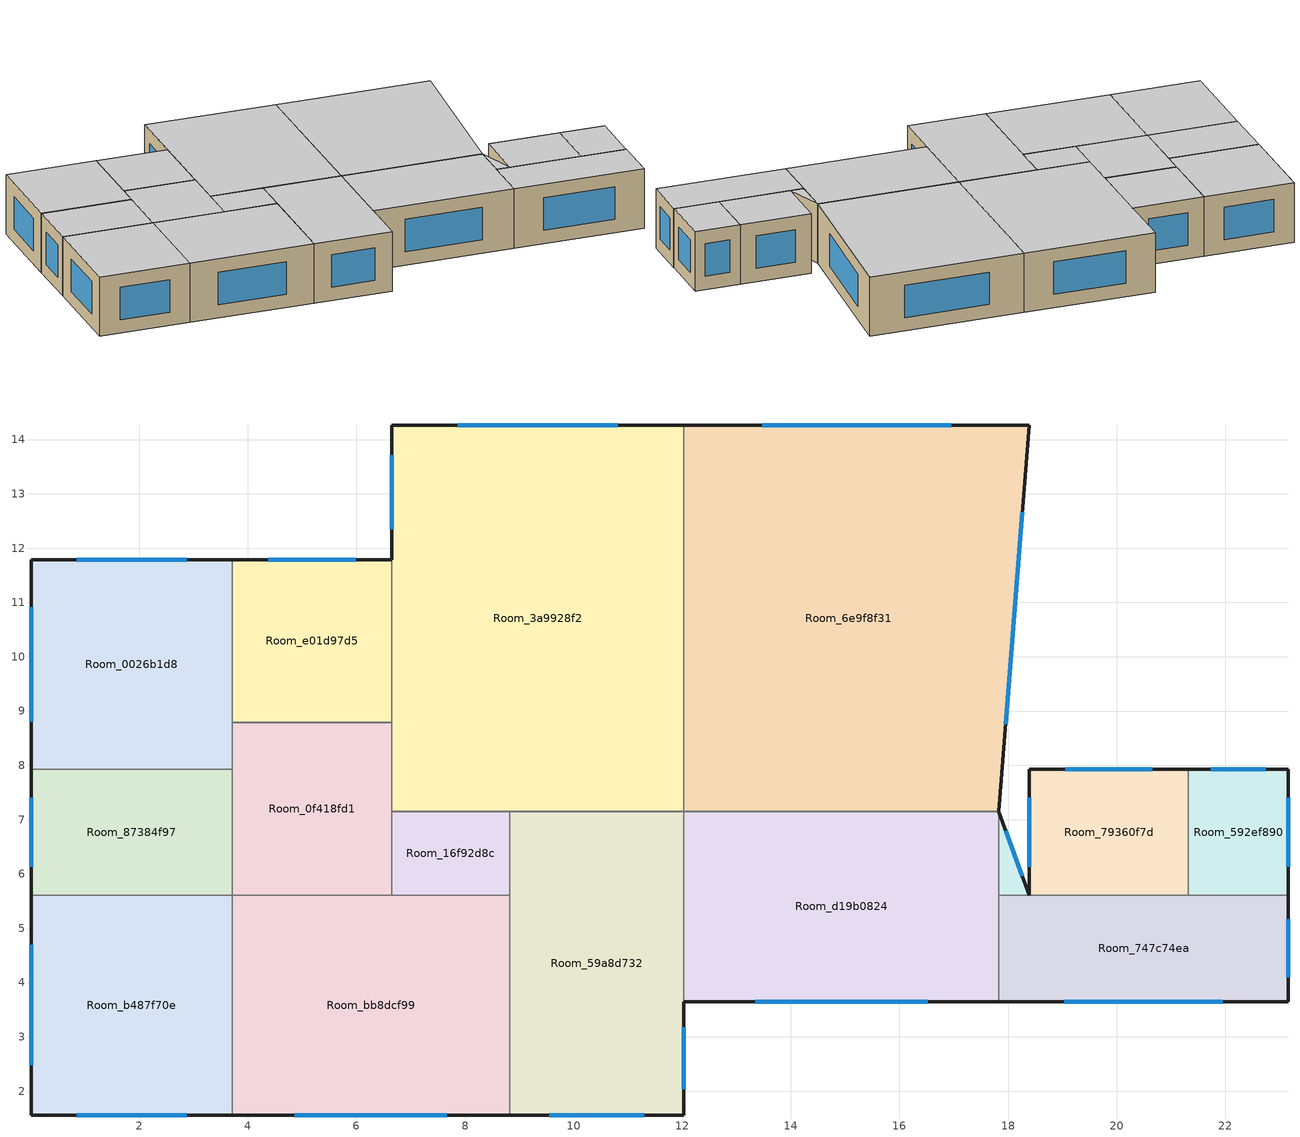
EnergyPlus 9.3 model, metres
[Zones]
Room_0026b1d8
 floor adiabatic (Generic Interior Floor): 3.71,11.79 3.71,7.93 0.01,7.93 0.01,11.79 z0
 wall outside (Generic Exterior Wall): 3.71,11.79 0.01,11.79 0.01,7.93 z0:2.5
 wall to Room_87384f97 (Generic Interior Wall): 0.01,7.93 3.71,7.93 z0:2.5
 wall to Room_0f418fd1 (Generic Interior Wall): 3.71,7.93 3.71,8.79 z0:2.5
 wall to Room_e01d97d5 (Generic Interior Wall): 3.71,8.79 3.71,11.79 z0:2.5
 window (Generic Double Pane): 2.87,11.79 0.85,11.79 / 0.01,10.92 0.01,8.8 z0.57:1.93
 ceiling adiabatic (Generic Interior Ceiling): 3.71,7.93 3.71,11.79 0.01,11.79 0.01,7.93 z2.5
Room_0f418fd1
 floor adiabatic (Generic Interior Floor): 6.65,8.79 6.65,5.61 3.71,5.61 3.71,8.79 z0
 wall to Room_bb8dcf99 (Generic Interior Wall): 3.71,5.61 6.65,5.61 z0:2.5
 wall to Room_16f92d8c (Generic Interior Wall): 6.65,5.61 6.65,7.15 z0:2.5
 wall to Room_3a9928f2 (Generic Interior Wall): 6.65,7.15 6.65,8.79 z0:2.5
 wall to Room_e01d97d5 (Generic Interior Wall): 6.65,8.79 3.71,8.79 z0:2.5
 wall to Room_87384f97 (Generic Interior Wall): 3.71,7.93 3.71,5.61 z0:2.5
 ceiling adiabatic (Generic Interior Ceiling): 6.65,5.61 6.65,8.79 3.71,8.79 3.71,5.61 z2.5
Room_16f92d8c
 floor adiabatic (Generic Interior Floor): 8.82,7.15 8.82,5.61 6.65,5.61 6.65,7.15 z0
 wall to Room_bb8dcf99 (Generic Interior Wall): 6.65,5.61 8.82,5.61 z0:2.5
 wall to Room_59a8d732 (Generic Interior Wall): 8.82,5.61 8.82,7.15 z0:2.5
 wall to Room_3a9928f2 (Generic Interior Wall): 8.82,7.15 6.65,7.15 z0:2.5
 ceiling adiabatic (Generic Interior Ceiling): 8.82,5.61 8.82,7.15 6.65,7.15 6.65,5.61 z2.5
Room_3a9928f2
 floor adiabatic (Generic Interior Floor): 12.03,14.27 12.03,7.15 6.65,7.15 6.65,14.27 z0
 wall outside (Generic Exterior Wall): 12.03,14.27 6.65,14.27 6.65,11.79 z0:2.5
 wall to Room_59a8d732 (Generic Interior Wall): 8.82,7.15 12.03,7.15 z0:2.5
 wall to Room_6e9f8f31 (Generic Interior Wall): 12.03,7.15 12.03,14.27 z0:2.5
 wall to Room_e01d97d5 (Generic Interior Wall): 6.65,11.79 6.65,8.79 z0:2.5
 window (Generic Double Pane): 10.81,14.27 7.87,14.27 / 6.65,13.71 6.65,12.35 z0.57:1.93
 ceiling adiabatic (Generic Interior Ceiling): 12.03,7.15 12.03,14.27 6.65,14.27 6.65,7.15 z2.5
Room_592ef890
 floor adiabatic (Generic Interior Floor): 23.16,7.93 23.16,5.61 21.32,5.61 21.32,7.93 z0
 wall outside (Generic Exterior Wall): 23.16,5.61 23.16,7.93 21.32,7.93 z0:2.5
 wall to Room_747c74ea (Generic Interior Wall): 21.32,5.61 23.16,5.61 z0:2.5
 wall to Room_79360f7d (Generic Interior Wall): 21.32,7.93 21.32,5.61 z0:2.5
 window (Generic Double Pane): 23.16,6.14 23.16,7.4 / 22.74,7.93 21.74,7.93 z0.57:1.93
 ceiling adiabatic (Generic Interior Ceiling): 23.16,5.61 23.16,7.93 21.32,7.93 21.32,5.61 z2.5
Room_59a8d732
 floor adiabatic (Generic Interior Floor): 12.03,7.15 12.03,1.56 8.82,1.56 8.82,7.15 z0
 wall outside (Generic Exterior Wall): 8.82,1.56 12.03,1.56 12.03,3.65 z0:2.5
 wall to Room_bb8dcf99 (Generic Interior Wall): 8.82,5.61 8.82,1.56 z0:2.5
 wall to Room_d19b0824 (Generic Interior Wall): 12.03,3.65 12.03,7.15 z0:2.5
 window (Generic Double Pane): 9.55,1.56 11.3,1.56 / 12.03,2.03 12.03,3.18 z0.57:1.93
 ceiling adiabatic (Generic Interior Ceiling): 12.03,1.56 12.03,7.15 8.82,7.15 8.82,1.56 z2.5
Room_6e9f8f31
 floor adiabatic (Generic Interior Floor): 18.39,14.27 17.83,7.15 12.03,7.15 12.03,14.27 z0
 wall outside (Generic Exterior Wall): 17.83,7.15 18.39,14.27 12.03,14.27 z0:2.5
 wall to Room_d19b0824 (Generic Interior Wall): 12.03,7.15 17.83,7.15 z0:2.5
 window (Generic Double Pane): 17.96,8.76 18.26,12.66 / 16.95,14.27 13.47,14.27 z0.57:1.93
 ceiling adiabatic (Generic Interior Ceiling): 17.83,7.15 18.39,14.27 12.03,14.27 12.03,7.15 z2.5
Room_747c74ea
 floor adiabatic (Generic Interior Floor): 23.16,5.61 23.16,3.65 17.83,3.65 17.83,5.61 z0
 wall outside (Generic Exterior Wall): 17.83,3.65 23.16,3.65 23.16,5.61 z0:2.5
 wall to Room_79360f7d (Generic Interior Wall): 21.32,5.61 18.39,5.61 z0:2.5
 wall to Room_e24ddc74 (Generic Interior Wall): 18.39,5.61 17.83,5.61 z0:2.5
 wall to Room_d19b0824 (Generic Interior Wall): 17.83,5.61 17.83,3.65 z0:2.5
 window (Generic Double Pane): 19.04,3.65 21.95,3.65 / 23.16,4.09 23.16,5.17 z0.57:1.93
 ceiling adiabatic (Generic Interior Ceiling): 23.16,3.65 23.16,5.61 17.83,5.61 17.83,3.65 z2.5
Room_79360f7d
 floor adiabatic (Generic Interior Floor): 21.32,7.93 21.32,5.61 18.39,5.61 18.39,7.93 z0
 wall outside (Generic Exterior Wall): 21.32,7.93 18.39,7.93 18.39,5.61 z0:2.5
 window (Generic Double Pane): 20.66,7.93 19.05,7.93 / 18.39,7.4 18.39,6.14 z0.57:1.93
 ceiling adiabatic (Generic Interior Ceiling): 21.32,5.61 21.32,7.93 18.39,7.93 18.39,5.61 z2.5
Room_87384f97
 floor adiabatic (Generic Interior Floor): 3.71,7.93 3.71,5.61 0.01,5.61 0.01,7.93 z0
 wall outside (Generic Exterior Wall): 0.01,7.93 0.01,5.61 z0:2.5
 wall to Room_b487f70e (Generic Interior Wall): 0.01,5.61 3.71,5.61 z0:2.5
 window (Generic Double Pane): 0.01,7.4 0.01,6.14 z0.57:1.93
 ceiling adiabatic (Generic Interior Ceiling): 3.71,5.61 3.71,7.93 0.01,7.93 0.01,5.61 z2.5
Room_b487f70e
 floor adiabatic (Generic Interior Floor): 3.71,5.61 3.71,1.56 0.01,1.56 0.01,5.61 z0
 wall outside (Generic Exterior Wall): 0.01,5.61 0.01,1.56 3.71,1.56 z0:2.5
 wall to Room_bb8dcf99 (Generic Interior Wall): 3.71,1.56 3.71,5.61 z0:2.5
 window (Generic Double Pane): 0.85,1.56 2.87,1.56 / 0.01,4.69 0.01,2.48 z0.57:1.93
 ceiling adiabatic (Generic Interior Ceiling): 3.71,1.56 3.71,5.61 0.01,5.61 0.01,1.56 z2.5
Room_bb8dcf99
 floor adiabatic (Generic Interior Floor): 8.82,5.61 8.82,1.56 3.71,1.56 3.71,5.61 z0
 wall outside (Generic Exterior Wall): 3.71,1.56 8.82,1.56 z0:2.5
 window (Generic Double Pane): 4.87,1.56 7.66,1.56 z0.57:1.93
 ceiling adiabatic (Generic Interior Ceiling): 8.82,1.56 8.82,5.61 3.71,5.61 3.71,1.56 z2.5
Room_d19b0824
 floor adiabatic (Generic Interior Floor): 17.83,7.15 17.83,3.65 12.03,3.65 12.03,7.15 z0
 wall outside (Generic Exterior Wall): 12.03,3.65 17.83,3.65 z0:2.5
 wall to Room_e24ddc74 (Generic Interior Wall): 17.83,5.61 17.83,7.15 z0:2.5
 window (Generic Double Pane): 13.34,3.65 16.52,3.65 z0.57:1.93
 ceiling adiabatic (Generic Interior Ceiling): 17.83,3.65 17.83,7.15 12.03,7.15 12.03,3.65 z2.5
Room_e01d97d5
 floor adiabatic (Generic Interior Floor): 6.65,11.79 6.65,8.79 3.71,8.79 3.71,11.79 z0
 wall outside (Generic Exterior Wall): 6.65,11.79 3.71,11.79 z0:2.5
 window (Generic Double Pane): 5.98,11.79 4.38,11.79 z0.57:1.93
 ceiling adiabatic (Generic Interior Ceiling): 6.65,8.79 6.65,11.79 3.71,11.79 3.71,8.79 z2.5
Room_e24ddc74
 floor adiabatic (Generic Interior Floor): 17.83,7.14 18.39,5.61 17.83,5.61 z0
 wall outside (Generic Exterior Wall): 18.39,5.61 17.83,7.14 z0:2.5
 window (Generic Double Pane): 18.26,5.96 17.96,6.8 z0.57:1.93
 ceiling adiabatic (Generic Interior Ceiling): 18.39,5.61 17.83,7.14 17.83,5.61 z2.5
[Building]
Building 1: North Axis {deg}=-0; Terrain=City; Solar Distribution=FullExteriorWithReflections
[Site:Location]
Site 1: Latitude {deg}=0; Longitude {deg}=0; Time Zone {hr}=0; Elevation {m}=0
[SizingPeriod:DesignDay] Day of Month=21; Dry-Bulb Temperature Range Modifier Type=DefaultMultipliers; Barometric Pressure {Pa}=101253; Rain Indicator=No; Snow Indicator=No; Daylight Saving Time Indicator=No
Name | Month | Day Type | Maximum Dry-Bulb Temperature {C} | Daily Dry-Bulb Temperature Range {deltaC} | Humidity Condition Type | Wetbulb or DewPoint at Maximum Dry-Bulb {C} | Wind Speed {m/s} | Wind Direction {deg} | Solar Model Indicator | ASHRAE Clear Sky Optical Depth for Beam Irradiance (taub) | ASHRAE Clear Sky Optical Depth for Diffuse Irradiance (taud) | Enthalpy at Maximum Dry-Bulb {J/kg} | Sky Clearness
Boston Logan IntL Arpt Ann Clg .4% Condns DB=>MWB | 7 | SummerDesignDay | 32.7 | 8.4 | Wetbulb | 22.9 | 6.3 | 270 | ASHRAETau | 0.488 | 1.95
Boston Logan IntL Arpt Ann Clg .4% Condns DP=>MDB | 7 | SummerDesignDay | 27.3 | 8.4 | Dewpoint | 22.8 | 6.3 | 270 | ASHRAETau | 0.488 | 1.95
Boston Logan IntL Arpt Ann Clg .4% Condns Enth=>MDB | 7 | SummerDesignDay | 30.6 | 8.4 | Enthalpy |  | 6.3 | 270 | ASHRAETau | 0.488 | 1.95 | 74100
Boston Logan IntL Arpt Ann Clg .4% Condns WB=>MDB | 7 | SummerDesignDay | 30.2 | 8.4 | Wetbulb | 24.6 | 6.3 | 270 | ASHRAETau | 0.488 | 1.95
Boston Logan IntL Arpt Ann Htg 99.6% Condns DB | 1 | WinterDesignDay | -13.6 | 0 | Wetbulb | -13.6 | 7.2 | 320 | ASHRAEClearSky |  |  |  | 0
Boston Logan IntL Arpt Ann Htg Wind 99.6% Condns WS=>MCDB | 1 | WinterDesignDay | 2.1 | 0 | Wetbulb | 2.1 | 14.1 | 320 | ASHRAEClearSky |  |  |  | 0
Boston Logan IntL Arpt Ann Hum_n 99.6% Condns DP=>MCDB | 1 | WinterDesignDay | -12 | 0 | Dewpoint | -24.4 | 7.2 | 320 | ASHRAEClearSky |  |  |  | 0
[Material] Thermal Absorptance=0.9
Name | Roughness | Thickness {m} | Conductivity {W/m-K} | Density {kg/m3} | Specific Heat {J/kg-K} | Solar Absorptance | Visible Absorptance
Generic 50mm Insulation | MediumRough | 0.05 | 0.03 | 43 | 1210 | 0.7 | 0.7
Generic Acoustic Tile | MediumSmooth | 0.02 | 0.06 | 368 | 590 | 0.2 | 0.2
Generic Brick | MediumRough | 0.1 | 0.9 | 1920 | 790 | 0.65 | 0.65
Generic Ceiling Air Gap | Smooth | 0.1 | 0.556 | 1.28 | 1000 | 0.7 | 0.7
Generic Gypsum Board | MediumSmooth | 0.0127 | 0.16 | 800 | 1090 | 0.5 | 0.5
Generic LW Concrete | MediumRough | 0.1 | 0.53 | 1280 | 840 | 0.8 | 0.8
Generic Wall Air Gap | Smooth | 0.1 | 0.667 | 1.28 | 1000 | 0.7 | 0.7
[WindowMaterial:Gas]
Generic Window Air Gap: Gas Type=Air; Thickness {m}=0.0127
[WindowMaterial:Glazing] Optical Data Type=SpectralAverage; Thickness {m}=0.006; Infrared Transmittance at Normal Incidence=0; Front Side Infrared Hemispherical Emissivity=0.84; Conductivity {W/m-K}=1; Dirt Correction Factor for Solar and Visible Transmittance=1; Solar Diffusing=No
Name | Solar Transmittance at Normal Incidence | Front Side Solar Reflectance at Normal Incidence | Back Side Solar Reflectance at Normal Incidence | Visible Transmittance at Normal Incidence | Front Side Visible Reflectance at Normal Incidence | Back Side Visible Reflectance at Normal Incidence | Back Side Infrared Hemispherical Emissivity
Generic Clear Glass | 0.77 | 0.07 | 0.07 | 0.88 | 0.08 | 0.08 | 0.84
Generic Low-e Glass | 0.45 | 0.36 | 0.36 | 0.71 | 0.21 | 0.21 | 0.047
[Construction]
Generic Double Pane: Generic Low-e Glass, Generic Window Air Gap, Generic Clear Glass
Generic Exterior Wall: Generic Brick, Generic LW Concrete, Generic 50mm Insulation, Generic Wall Air Gap, Generic Gypsum Board
Generic Interior Ceiling: Generic LW Concrete, Generic Ceiling Air Gap, Generic Acoustic Tile
Generic Interior Floor: Generic Acoustic Tile, Generic Ceiling Air Gap, Generic LW Concrete
Generic Interior Wall: Generic Gypsum Board, Generic Wall Air Gap, Generic Gypsum Board
[Zone]
Room_0026b1d8; Room_0f418fd1; Room_16f92d8c; Room_3a9928f2; Room_592ef890; Room_59a8d732; Room_6e9f8f31; Room_747c74ea; Room_79360f7d; Room_87384f97; Room_b487f70e; Room_bb8dcf99; Room_d19b0824; Room_e01d97d5; Room_e24ddc74
[ZoneControl:Thermostat]
Name | Zone or ZoneList | Control Type Schedule | Control 1
Room_0026b1d8 Thermostat | Room_0026b1d8 | Room_0026b1d8 Thermostat Schedule | Thermostat Setpoint Dual Setpoint 1
Room_0f418fd1 Thermostat | Room_0f418fd1 | Room_0f418fd1 Thermostat Schedule | Thermostat Setpoint Dual Setpoint 10
Room_16f92d8c Thermostat | Room_16f92d8c | Room_16f92d8c Thermostat Schedule | Thermostat Setpoint Dual Setpoint 9
Room_3a9928f2 Thermostat | Room_3a9928f2 | Room_3a9928f2 Thermostat Schedule | Thermostat Setpoint Dual Setpoint 5
Room_592ef890 Thermostat | Room_592ef890 | Room_592ef890 Thermostat Schedule | Thermostat Setpoint Dual Setpoint 8
Room_59a8d732 Thermostat | Room_59a8d732 | Room_59a8d732 Thermostat Schedule | Thermostat Setpoint Dual Setpoint 13
Room_6e9f8f31 Thermostat | Room_6e9f8f31 | Room_6e9f8f31 Thermostat Schedule | Thermostat Setpoint Dual Setpoint 4
Room_747c74ea Thermostat | Room_747c74ea | Room_747c74ea Thermostat Schedule | Thermostat Setpoint Dual Setpoint 11
Room_79360f7d Thermostat | Room_79360f7d | Room_79360f7d Thermostat Schedule | Thermostat Setpoint Dual Setpoint 6
Room_87384f97 Thermostat | Room_87384f97 | Room_87384f97 Thermostat Schedule | Thermostat Setpoint Dual Setpoint 2
Room_b487f70e Thermostat | Room_b487f70e | Room_b487f70e Thermostat Schedule | Thermostat Setpoint Dual Setpoint 15
Room_bb8dcf99 Thermostat | Room_bb8dcf99 | Room_bb8dcf99 Thermostat Schedule | Thermostat Setpoint Dual Setpoint 14
Room_d19b0824 Thermostat | Room_d19b0824 | Room_d19b0824 Thermostat Schedule | Thermostat Setpoint Dual Setpoint 12
Room_e01d97d5 Thermostat | Room_e01d97d5 | Room_e01d97d5 Thermostat Schedule | Thermostat Setpoint Dual Setpoint 3
Room_e24ddc74 Thermostat | Room_e24ddc74 | Room_e24ddc74 Thermostat Schedule | Thermostat Setpoint Dual Setpoint 7
[ThermostatSetpoint:DualSetpoint] Heating Setpoint Temperature Schedule=Generic Office Heating; Cooling Setpoint Temperature Schedule=Generic Office Cooling
Thermostat Setpoint Dual Setpoint 1; Thermostat Setpoint Dual Setpoint 10; Thermostat Setpoint Dual Setpoint 9; Thermostat Setpoint Dual Setpoint 5; Thermostat Setpoint Dual Setpoint 8; Thermostat Setpoint Dual Setpoint 13; Thermostat Setpoint Dual Setpoint 4; Thermostat Setpoint Dual Setpoint 11; Thermostat Setpoint Dual Setpoint 6; Thermostat Setpoint Dual Setpoint 2; Thermostat Setpoint Dual Setpoint 15; Thermostat Setpoint Dual Setpoint 14; Thermostat Setpoint Dual Setpoint 12; Thermostat Setpoint Dual Setpoint 3; Thermostat Setpoint Dual Setpoint 7
[ZoneHVAC:IdealLoadsAirSystem] Maximum Heating Supply Air Temperature {C}=50; Minimum Cooling Supply Air Temperature {C}=13; Heating Limit=LimitCapacity; Maximum Sensible Heating Capacity {W}=Autosize; Cooling Limit=LimitFlowRateAndCapacity; Maximum Cooling Air Flow Rate {m3/s}=Autosize; Maximum Total Cooling Capacity {W}=Autosize; Design Specification Outdoor Air Object=Generic Office Ventilation; Demand Controlled Ventilation Type=None; Outdoor Air Economizer Type=DifferentialDryBulb; Sensible Heat Recovery Effectiveness=0; Latent Heat Recovery Effectiveness=0
Room_0026b1d8 Ideal Loads Air System; Room_0f418fd1 Ideal Loads Air System; Room_16f92d8c Ideal Loads Air System; Room_3a9928f2 Ideal Loads Air System; Room_592ef890 Ideal Loads Air System; Room_59a8d732 Ideal Loads Air System; Room_6e9f8f31 Ideal Loads Air System; Room_747c74ea Ideal Loads Air System; Room_79360f7d Ideal Loads Air System; Room_87384f97 Ideal Loads Air System; Room_b487f70e Ideal Loads Air System; Room_bb8dcf99 Ideal Loads Air System; Room_d19b0824 Ideal Loads Air System; Room_e01d97d5 Ideal Loads Air System; Room_e24ddc74 Ideal Loads Air System
[DesignSpecification:OutdoorAir]
Generic Office Ventilation: Outdoor Air Method=Sum; Outdoor Air Flow per Person {m3/s-person}=0.00236; Outdoor Air Flow per Zone Floor Area {m3/s-m2}=0.000305; Outdoor Air Flow per Zone {m3/s}=0; Outdoor Air Flow Air Changes per Hour {1/hr}=0
[Zone equipment]
Room_0026b1d8: Room_0026b1d8 Ideal Loads Air System
Room_0f418fd1: Room_0f418fd1 Ideal Loads Air System
Room_16f92d8c: Room_16f92d8c Ideal Loads Air System
Room_3a9928f2: Room_3a9928f2 Ideal Loads Air System
Room_592ef890: Room_592ef890 Ideal Loads Air System
Room_59a8d732: Room_59a8d732 Ideal Loads Air System
Room_6e9f8f31: Room_6e9f8f31 Ideal Loads Air System
Room_747c74ea: Room_747c74ea Ideal Loads Air System
Room_79360f7d: Room_79360f7d Ideal Loads Air System
Room_87384f97: Room_87384f97 Ideal Loads Air System
Room_b487f70e: Room_b487f70e Ideal Loads Air System
Room_bb8dcf99: Room_bb8dcf99 Ideal Loads Air System
Room_d19b0824: Room_d19b0824 Ideal Loads Air System
Room_e01d97d5: Room_e01d97d5 Ideal Loads Air System
Room_e24ddc74: Room_e24ddc74 Ideal Loads Air System
[Sizing:Zone] Zone Cooling Design Supply Air Temperature Input Method=SupplyAirTemperature; Zone Cooling Design Supply Air Temperature {C}=14; Zone Cooling Design Supply Air Temperature Difference {deltaC}=11.11; Zone Heating Design Supply Air Temperature Input Method=SupplyAirTemperature; Zone Heating Design Supply Air Temperature {C}=40; Zone Heating Design Supply Air Temperature Difference {deltaC}=11.11; Zone Cooling Design Supply Air Humidity Ratio {kgWater/kgDryAir}=0.0085; Zone Heating Design Supply Air Humidity Ratio {kgWater/kgDryAir}=0.008; Design Specification Outdoor Air Object=Generic Office Ventilation; Cooling Design Air Flow Method=DesignDay; Cooling Design Air Flow Rate {m3/s}=0; Cooling Minimum Air Flow per Zone Floor Area {m3/s-m2}=0.000762; Cooling Minimum Air Flow {m3/s}=0; Cooling Minimum Air Flow Fraction=0; Heating Design Air Flow Method=DesignDay; Heating Design Air Flow Rate {m3/s}=0; Heating Maximum Air Flow per Zone Floor Area {m3/s-m2}=0.002032; Heating Maximum Air Flow {m3/s}=0.141576; Heating Maximum Air Flow Fraction=0.3; Account for Dedicated Outdoor Air System=No
Room_0026b1d8; Room_0f418fd1; Room_16f92d8c; Room_3a9928f2; Room_592ef890; Room_59a8d732; Room_6e9f8f31; Room_747c74ea; Room_79360f7d; Room_87384f97; Room_b487f70e; Room_bb8dcf99; Room_d19b0824; Room_e01d97d5; Room_e24ddc74
[Schedule:Compact]
Room_0026b1d8 Thermostat Schedule; Room_0f418fd1 Thermostat Schedule; Room_16f92d8c Thermostat Schedule; Room_3a9928f2 Thermostat Schedule; Room_592ef890 Thermostat Schedule; Room_59a8d732 Thermostat Schedule; Room_6e9f8f31 Thermostat Schedule; Room_747c74ea Thermostat Schedule; Room_79360f7d Thermostat Schedule; Room_87384f97 Thermostat Schedule; Room_b487f70e Thermostat Schedule; Room_bb8dcf99 Thermostat Schedule; Room_d19b0824 Thermostat Schedule; Room_e01d97d5 Thermostat Schedule; Room_e24ddc74 Thermostat Schedule: Through: 12/31, For: AllDays, Until: 24:00, 4
[Schedule:Day:Interval]
Schedule Day 4; OfficeMedium HTGSETP_SCH_YES_OPTIMUM_Default_SmrDsn 1; OfficeMedium HTGSETP_SCH_YES_OPTIMUM_Default 1: No, 24:00, 15.6
Schedule Day 5: No, 05:00, 15.6, 06:00, 17.8, 07:00, 20, 22:00, 21, 24:00, 15.6
Schedule Day 6: No, 05:00, 15.6, 06:00, 17.8, 07:00, 20, 17:00, 21, 24:00, 15.6
OfficeMedium HTGSETP_SCH_YES_OPTIMUM_WntrDsn 1: No, 05:00, 15.6, 06:00, 17.6, 07:00, 19.6, 22:00, 21, 24:00, 15.6
Schedule Day 10; OfficeMedium CLGSETP_SCH_YES_OPTIMUM_Default_WntrDsn 1; OfficeMedium CLGSETP_SCH_YES_OPTIMUM_Default 1: No, 24:00, 26.7
Schedule Day 11: No, 05:00, 26.7, 06:00, 25.6, 07:00, 25, 22:00, 24, 24:00, 26.7
Schedule Day 12: No, 05:00, 26.7, 06:00, 25.7, 07:00, 25, 17:00, 24, 24:00, 26.7
OfficeMedium CLGSETP_SCH_YES_OPTIMUM_SmrDsn 1: No, 05:00, 26.7, 06:00, 25.7, 07:00, 25, 22:00, 24, 24:00, 26.7
[Schedule:Week:Daily]
Generic Office Heating Week Rule - Jan1-Dec31: Schedule Day 4, Schedule Day 5, Schedule Day 5, Schedule Day 5, Schedule Day 5, Schedule Day 5, Schedule Day 6, OfficeMedium HTGSETP_SCH_YES_OPTIMUM_Default 1, OfficeMedium HTGSETP_SCH_YES_OPTIMUM_Default_SmrDsn 1, OfficeMedium HTGSETP_SCH_YES_OPTIMUM_WntrDsn 1, Schedule Day 4, Schedule Day 4
Generic Office Cooling Week Rule - Jan1-Dec31: Schedule Day 10, Schedule Day 11, Schedule Day 11, Schedule Day 11, Schedule Day 11, Schedule Day 11, Schedule Day 12, OfficeMedium CLGSETP_SCH_YES_OPTIMUM_Default 1, OfficeMedium CLGSETP_SCH_YES_OPTIMUM_SmrDsn 1, OfficeMedium CLGSETP_SCH_YES_OPTIMUM_Default_WntrDsn 1, Schedule Day 10, Schedule Day 10
[Schedule:Year]
Generic Office Heating: Generic Office Heating Week Rule - Jan1-Dec31, 1, 1, 12, 31
Generic Office Cooling: Generic Office Cooling Week Rule - Jan1-Dec31, 1, 1, 12, 31
